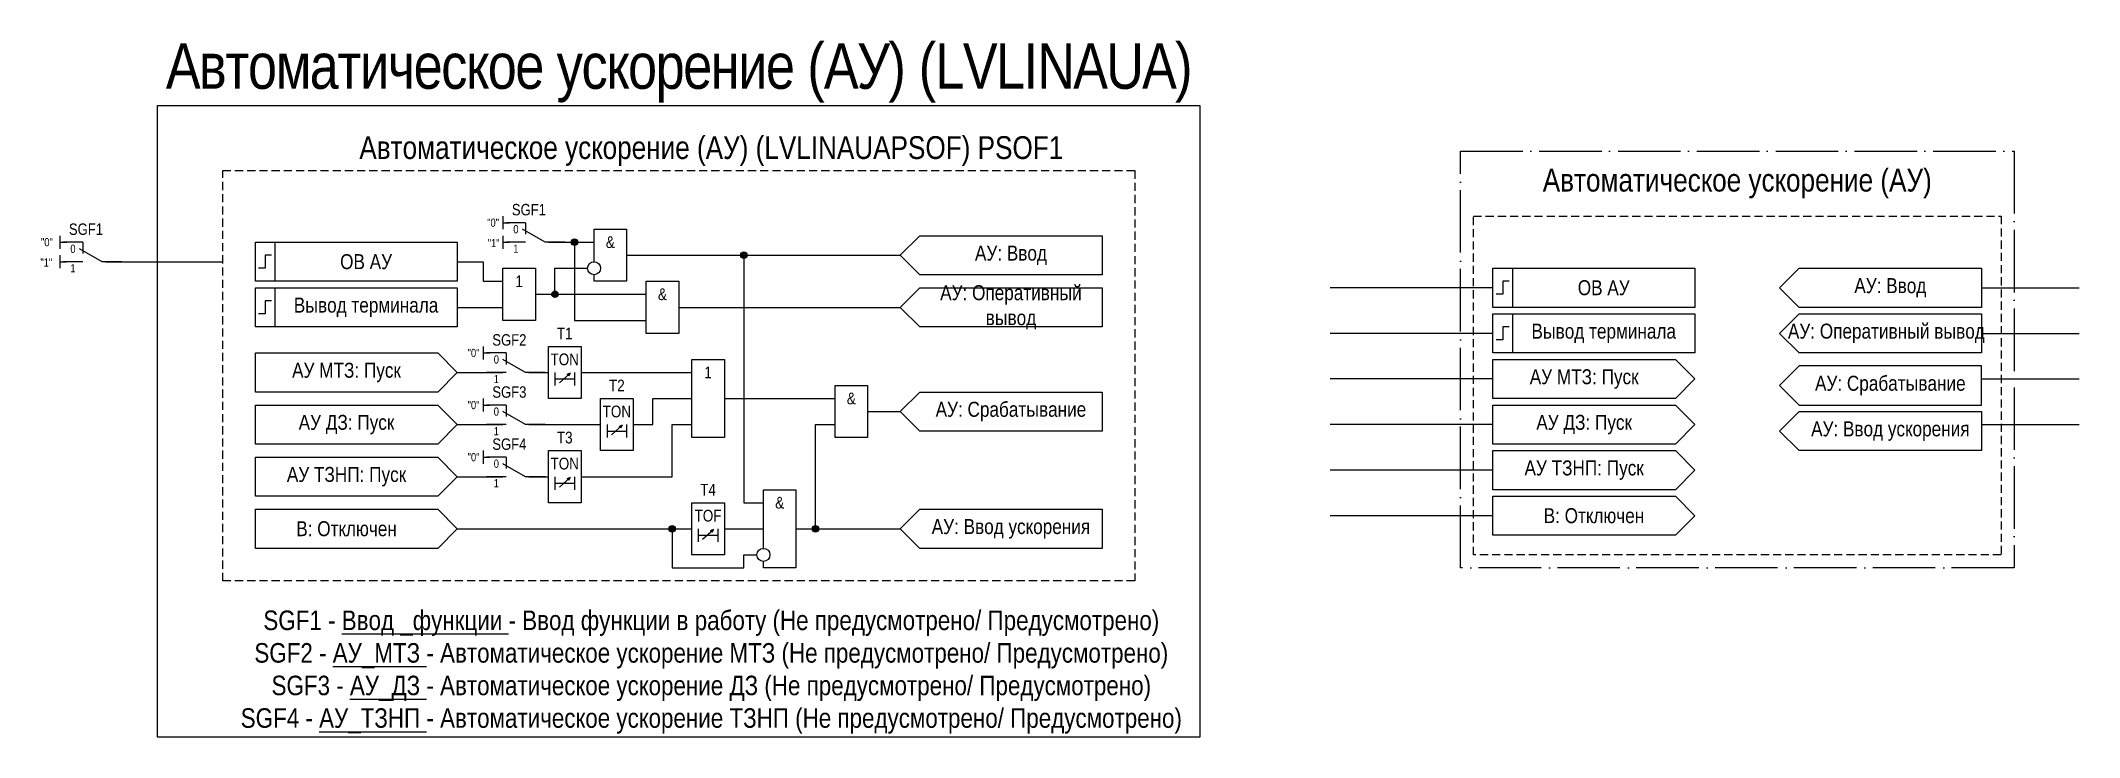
# Model space of a CAD drawing. Header units: millimetres. Extents: x -18 to 295, y 0 to 107.
import ezdxf
from ezdxf.enums import TextEntityAlignment as Align

# ---------------------------------------------------------------- set-up
doc = ezdxf.new("R2010")
doc.units = ezdxf.units.MM
doc.linetypes.add('ACAD_ISO04W100', pattern=[30, 24, -3, 0, -3])
doc.linetypes.add('штриховая2', pattern=[0.375, 0.25, -0.125])
doc.layers.add('TEXT', color=7, linetype='Continuous', lineweight=25)
doc.layers.add('Основная', color=7, linetype='Continuous')
doc.styles.add('2.5_Gost_RD', font='ARIALN.TTF', dxfattribs={"height": 2.5})
doc.styles.add('3.5_Gost_RD', font='ARIALN.TTF', dxfattribs={"height": 3.5})
doc.styles.add('Вывод', font='ARIALN.TTF', dxfattribs={"height": 2.5})
doc.styles.add('Компонент', font='ARIALN.TTF', dxfattribs={"height": 3.5})

# ---------------------------------------------------------------- blocks, each defined once
blk = doc.blocks.new('Точка')
at = {"ltscale": 100}
h = blk.add_hatch(color=256, dxfattribs=at)
h.dxf.hatch_style = 1
edge = h.paths.add_edge_path()
edge.add_arc((0, 0), 0.5, 0, 360)
blk.add_circle((0, 0), 0.5, dxfattribs=at)
blk = doc.blocks.new('*U958')
at = {"layer": 'Основная', "color": 0}
blk.add_line((0, 0), (7, 4), dxfattribs=at)
at = {"layer": 'Основная', "ltscale": 0.35}
blk.add_line((6, 6), (6, 2.5), dxfattribs=at)
blk = doc.blocks.new('*U1040')
at = {"layer": 'Основная', "color": 0}
for p, q in [((-3, 6), (-9, 6)), ((-3, 0), (-9, 0)), ((9, 0), (3, 0))]:
    blk.add_line(p, q, dxfattribs=at)
at = {"layer": 'Основная', "ltscale": 0.25, "xscale": -1}
blk.add_blockref('*U958', (3, 0), dxfattribs=at)
at = {"layer": 'Основная'}
for tag, height, style, p in [('В1', 2.5, 'Вывод', (-13, 6)), ('ОУ', 3.5, 'Компонент', (-2, 10)), ('В2', 2.5, 'Вывод', (-6, 4)), ('В3', 2.5, 'Вывод', (-6, -2))]:
    blk.add_attdef(tag, text='', height=height, dxfattribs=dict(at, style=style)).set_placement(p, align=Align.MIDDLE_CENTER)
blk = doc.blocks.new('*U985')
at = {"layer": 'Основная', "color": 0}
for p, q in [((-3, 6), (-9, 6)), ((-3, 0), (-9, 0)), ((9, 0), (3, 0))]:
    blk.add_line(p, q, dxfattribs=at)
at = {"layer": 'Основная', "ltscale": 0.25, "xscale": -1}
blk.add_blockref('*U958', (3, 0), dxfattribs=at)
at = {"layer": 'Основная'}
for tag, height, style, p in [('В1', 2.5, 'Вывод', (-14, 6)), ('ОУ', 3.5, 'Компонент', (-2, 10)), ('В2', 2.5, 'Вывод', (-6, 4)), ('В3', 2.5, 'Вывод', (-6, -2))]:
    blk.add_attdef(tag, text='', height=height, dxfattribs=dict(at, style=style)).set_placement(p, align=Align.MIDDLE_CENTER)

msp = doc.modelspace()

# ---------------------------------------------------------------- linework, layer by layer
at = {"ltscale": 100}
for p, q in [((53, 80), (53, 78)), ((53, 79), (54, 79)), ((53, 77), (53, 75)), ((53, 76), (54, 76)), ((205, 69), (180, 69)), ((280, 69), (295, 69)), ((50, 60), (50, 58)), ((205, 62), (180, 62)), ((280, 62), (295, 62)), ((50, 59), (51, 59)), ((205, 55), (180, 55)), ((280, 55), (295, 55)), ((50, 52), (50, 50)), ((50, 51), (51, 51)), ((205, 48), (180, 48)), ((280, 48), (295, 48)), ((50, 44), (50, 42)), ((50, 43), (51, 43)), ((205, 41), (180, 41)), ((93, 36), (93, 36)), ((205, 34), (180, 34))]:
    msp.add_line(p, q, dxfattribs=at)
at = {"color": 6, "ltscale": 100}
for p, q in [((-15, 77), (-15, 75)), ((-15, 76), (-14, 76)), ((-15, 74), (-15, 72)), ((-15, 73), (-14, 73))]:
    msp.add_line(p, q, dxfattribs=at)
at = {"color": 7, "ltscale": 100}
for p, q in [((61.67, 54.41), (63.34, 55.9)), ((63.34, 55.9), (62.82, 55.68)), ((63.34, 55.9), (63.08, 55.43)), ((69.67, 46.41), (71.34, 47.9)), ((71.34, 47.9), (70.82, 47.68)), ((71.34, 47.9), (71.08, 47.43)), ((61.67, 38.41), (63.34, 39.9)), ((63.34, 39.9), (62.82, 39.68)), ((63.34, 39.9), (63.08, 39.43)), ((83.67, 30.41), (85.34, 31.9)), ((85.34, 31.9), (84.82, 31.68)), ((85.34, 31.9), (85.08, 31.43))]:
    msp.add_line(p, q, dxfattribs=at)
at = {"color": 3, "ltscale": 100}
msp.add_lwpolyline([(0, 97), (160, 97), (160, 0), (0, 0)], close=True, dxfattribs=at)
at = {"color": 251, "linetype": 'ACAD_ISO04W100', "lineweight": 30, "ltscale": 0.4, "true_color": 0x58595b}
msp.add_lwpolyline([(200, 90), (285, 90), (285, 26), (200, 26)], close=True, dxfattribs=at)
at = {"linetype": 'штриховая2', "ltscale": 5}
for points in [[(10, 87), (150, 87), (150, 24), (10, 24)], [(202, 80), (283, 80), (283, 28), (202, 28)]]:
    msp.add_lwpolyline(points, close=True, dxfattribs=at)
at = {"ltscale": 100}
for points in [[(15, 76), (18, 76), (18, 70), (15, 70)], [(15, 76), (46, 76), (46, 70), (15, 70)], [(53, 72), (58, 72), (58, 64), (53, 64)], [(205, 72), (208, 72), (208, 66), (205, 66)], [(205, 72), (236, 72), (236, 66), (205, 66)], [(249, 69), (252, 72), (280, 72), (280, 66), (252, 66)], [(15, 69), (46, 69), (46, 63), (15, 63)], [(15, 69), (18, 69), (18, 63), (15, 63)], [(75, 70), (80, 70), (80, 62), (75, 62)], [(205, 65), (236, 65), (236, 59), (205, 59)], [(205, 65), (208, 65), (208, 59), (205, 59)], [(252, 59), (249, 62), (252, 65), (280, 65), (280, 59)], [(60, 60), (65, 60), (65, 52), (60, 52)], [(82, 58), (87, 58), (87, 46), (82, 46)], [(233, 52), (205, 52), (205, 58), (233, 58), (236, 55)], [(252, 51), (280, 51), (280, 57), (252, 57), (249, 54)], [(104, 54), (109, 54), (109, 46), (104, 46)], [(68, 52), (73, 52), (73, 44), (68, 44)], [(233, 45), (205, 45), (205, 51), (233, 51), (236, 48)], [(249, 47), (252, 50), (280, 50), (280, 44), (252, 44)], [(60, 44), (65, 44), (65, 36), (60, 36)], [(236, 41), (233, 38), (205, 38), (205, 44), (233, 44)], [(82, 36), (87, 36), (87, 28), (82, 28)], [(236, 34), (233, 31), (205, 31), (205, 37), (233, 37)]]:
    msp.add_lwpolyline(points, close=True, dxfattribs=at)
for points in [[(60, 76), (67, 76)], [(60, 76), (64, 76), (64, 64), (75, 64)], [(67, 73), (67, 78), (72, 78), (72, 70), (67, 70), (67, 71)], [(114, 74), (117, 77), (145, 77), (145, 71), (117, 71), (114, 74)], [(46, 73), (50, 73), (50, 70), (53, 70)], [(58, 68), (61, 68), (61, 72), (66, 72)], [(72, 74), (114, 74)], [(72, 74), (90, 74), (90, 36), (93, 36)], [(114, 66), (117, 69), (145, 69), (145, 63), (117, 63), (114, 66)], [(46, 66), (53, 66)], [(58, 68), (75, 68)], [(80, 66), (114, 66)], [(15, 59), (43, 59), (46, 56), (43, 53), (15, 53), (15, 59)], [(46, 56), (53, 56)], [(57, 56), (60, 56)], [(61, 56), (61, 54)], [(61, 55), (64, 55)], [(64, 56), (64, 54)], [(65, 56), (82, 56)], [(15, 51), (43, 51), (46, 48), (43, 45), (15, 45), (15, 51)], [(73, 48), (76, 48), (76, 52), (82, 52)], [(87, 52), (104, 52)], [(114, 50), (117, 53), (145, 53), (145, 47), (117, 47), (114, 50)], [(46, 48), (53, 48)], [(57, 48), (68, 48)], [(65, 40), (79, 40), (79, 48), (82, 48)], [(69, 48), (69, 46)], [(69, 47), (72, 47)], [(72, 48), (72, 46)], [(98, 32), (101, 32), (101, 48), (104, 48)], [(109, 50), (114, 50)], [(15, 43), (43, 43), (46, 40), (43, 37), (15, 37), (15, 43)], [(46, 40), (53, 40)], [(57, 40), (60, 40)], [(61, 40), (61, 38)], [(61, 39), (64, 39)], [(64, 40), (64, 38)], [(93, 29), (93, 38), (98, 38), (98, 26), (93, 26), (93, 27)], [(15, 35), (43, 35), (46, 32), (43, 29), (15, 29), (15, 35)], [(114, 32), (117, 35), (145, 35), (145, 29), (117, 29), (114, 32)], [(46, 32), (82, 32)], [(46, 32), (79, 32), (79, 26), (90, 26), (90, 28), (92, 28)], [(83, 32), (83, 30)], [(86, 32), (86, 30)], [(87, 32), (93, 32)], [(98, 32), (114, 32)], [(83, 31), (86, 31)]]:
    msp.add_lwpolyline(points, dxfattribs=at)
at = {"color": 6, "ltscale": 100}
msp.add_lwpolyline([(-8, 73), (10, 73)], dxfattribs=at)
at = {"lineweight": 30, "ltscale": 100}
for points in [[(17.5, 74), (16.5, 74), (16.5, 72), (15.5, 72)], [(207.5, 70), (206.5, 70), (206.5, 68), (205.5, 68)], [(17.5, 67), (16.5, 67), (16.5, 65), (15.5, 65)], [(207.5, 63), (206.5, 63), (206.5, 61), (205.5, 61)]]:
    msp.add_lwpolyline(points, dxfattribs=at)
msp.add_circle((67, 72), 1)
at = {"ltscale": 100}
msp.add_circle((93, 28), 1, dxfattribs=at)

# ---------------------------------------------------------------- block references
for p in [(64, 76), (90, 74), (61, 68), (79, 32), (101, 32)]:
    msp.add_blockref('Точка', p, dxfattribs=at)
at = {"layer": 'Основная', "ltscale": 0.25, "xscale": 0.5, "yscale": 0.5, "zscale": 0.5}
for p, values in [((58, 76), {'ОУ': 'SGF1', 'В1': '"0"', 'В2': '0', 'В3': '1'}), ((55, 56), {'ОУ': 'SGF2', 'В1': '"0"', 'В2': '0', 'В3': '1'}), ((55, 48), {'ОУ': 'SGF3', 'В1': '"0"', 'В2': '0', 'В3': '1'}), ((55, 40), {'ОУ': 'SGF4', 'В1': '"0"', 'В2': '0', 'В3': '1'})]:
    msp.add_blockref('*U1040', p, dxfattribs=at).add_auto_attribs(values)
at = {"layer": 'Основная', "color": 6, "ltscale": 0.25, "xscale": 0.5, "yscale": 0.5, "zscale": 0.5}
msp.add_blockref('*U985', (-10, 73), dxfattribs=at).add_auto_attribs({'ОУ': 'SGF1', 'В1': '"0"', 'В2': '0', 'В3': '1'})

# ---------------------------------------------------------------- texts
at = {"color": 30, "ltscale": 100, "attachment_point": 5, "style": '3.5_Gost_RD'}
for s, insert, char_height, width in [('{\\T0.95;\\C3;Автоматическое ускорение (АУ) (LVLINAUA)}', (80, 102), 7, 160), ('\\pt108.5;Автоматическое ускорение (АУ) (LVLINAUAPSOF) {\\C6;PSOF1}', (85, 90), 3.5, 150), ('\\pt108.5;Автоматическое ускорение (АУ)', (242.5, 85), 3.5, 85), ('SGF1 - {\\LВвод _функции} - Ввод функции в работу (Не предусмотрено/ Предусмотрено)\\PSGF2 - {\\LАУ_МТЗ} - Автоматическое ускорение МТЗ (Не предусмотрено/ Предусмотрено)\\PSGF3 - {\\LАУ_ДЗ} - Автоматическое ускорение ДЗ (Не предусмотрено/ Предусмотрено)\\PSGF4 - {\\LАУ_ТЗНП} - Автоматическое ускорение ТЗНП (Не предусмотрено/ Предусмотрено)', (85, 10), 3, 150)]:
    msp.add_mtext(s, dxfattribs=dict(at, insert=insert, char_height=char_height, width=width))
at = {"ltscale": 100, "insert": (50.68, 76.5), "char_height": 1.25, "attachment_point": 1, "style": '3.5_Gost_RD'}
msp.add_mtext_dynamic_manual_height_columns('"1"', width=2, gutter_width=17.5, heights=[0], dxfattribs=at)
at = {"ltscale": 100, "char_height": 1.8, "width": 5, "attachment_point": 5, "style": '2.5_Gost_RD'}
for s, insert in [('&', (69.5, 76)), ('1', (55.5, 70)), ('&', (77.5, 68)), ('T1', (62.5, 62)), ('TON', (62.5, 58)), ('1', (84.5, 56)), ('T2', (70.5, 54)), ('TON', (70.5, 50)), ('&', (106.5, 52)), ('T3', (62.5, 46)), ('TON', (62.5, 42)), ('T4', (84.5, 38)), ('TOF', (84.5, 34)), ('&', (95.5, 36))]:
    msp.add_mtext(s, dxfattribs=dict(at, insert=insert))
at = {"color": 6, "ltscale": 100, "insert": (-18, 73.5), "char_height": 1.25, "attachment_point": 1, "style": '3.5_Gost_RD'}
msp.add_mtext_dynamic_manual_height_columns('"1"', width=2, gutter_width=17.5, heights=[0], dxfattribs=at)
at = {"layer": 'TEXT', "ltscale": 100, "char_height": 2.3, "attachment_point": 5, "style": '2.5_Gost_RD'}
for s, insert, width in [('АУ: Ввод', (131, 74), 28), ('АУ: Оперативный вывод', (131, 66), 28), ('АУ: Ввод', (266, 69), 28), ('АУ: Оперативный вывод', (265.39, 62), 29.22), ('АУ МТЗ: Пуск', (29, 56), 28), ('АУ МТЗ: Пуск', (219, 55), 28), ('АУ: Срабатывание', (266, 54), 28), ('АУ: Срабатывание', (131, 50), 28), ('АУ ДЗ: Пуск', (29, 48), 28), ('АУ ДЗ: Пуск', (219, 48), 28), ('АУ: Ввод ускорения', (266, 47), 28), ('АУ ТЗНП: Пуск', (29, 40), 28), ('АУ ТЗНП: Пуск', (219, 41), 28), ('В: Отключен', (220.5, 34), 31), ('В: Отключен', (29, 32), 28), ('АУ: Ввод ускорения', (131, 32), 28)]:
    msp.add_mtext(s, dxfattribs=dict(at, insert=insert, width=width))
at = {"layer": 'TEXT', "color": 0, "ltscale": 100, "char_height": 2.3, "width": 28, "attachment_point": 5, "style": '2.5_Gost_RD'}
for s, insert in [('{\\C256;ОВ АУ}', (32, 73)), ('{\\C256;ОВ АУ}', (222, 69)), ('{\\C256;Вывод терминала}', (32, 66)), ('{\\C256;Вывод терминала}', (222, 62))]:
    msp.add_mtext(s, dxfattribs=dict(at, insert=insert))

doc.saveas('drawing.dxf')
